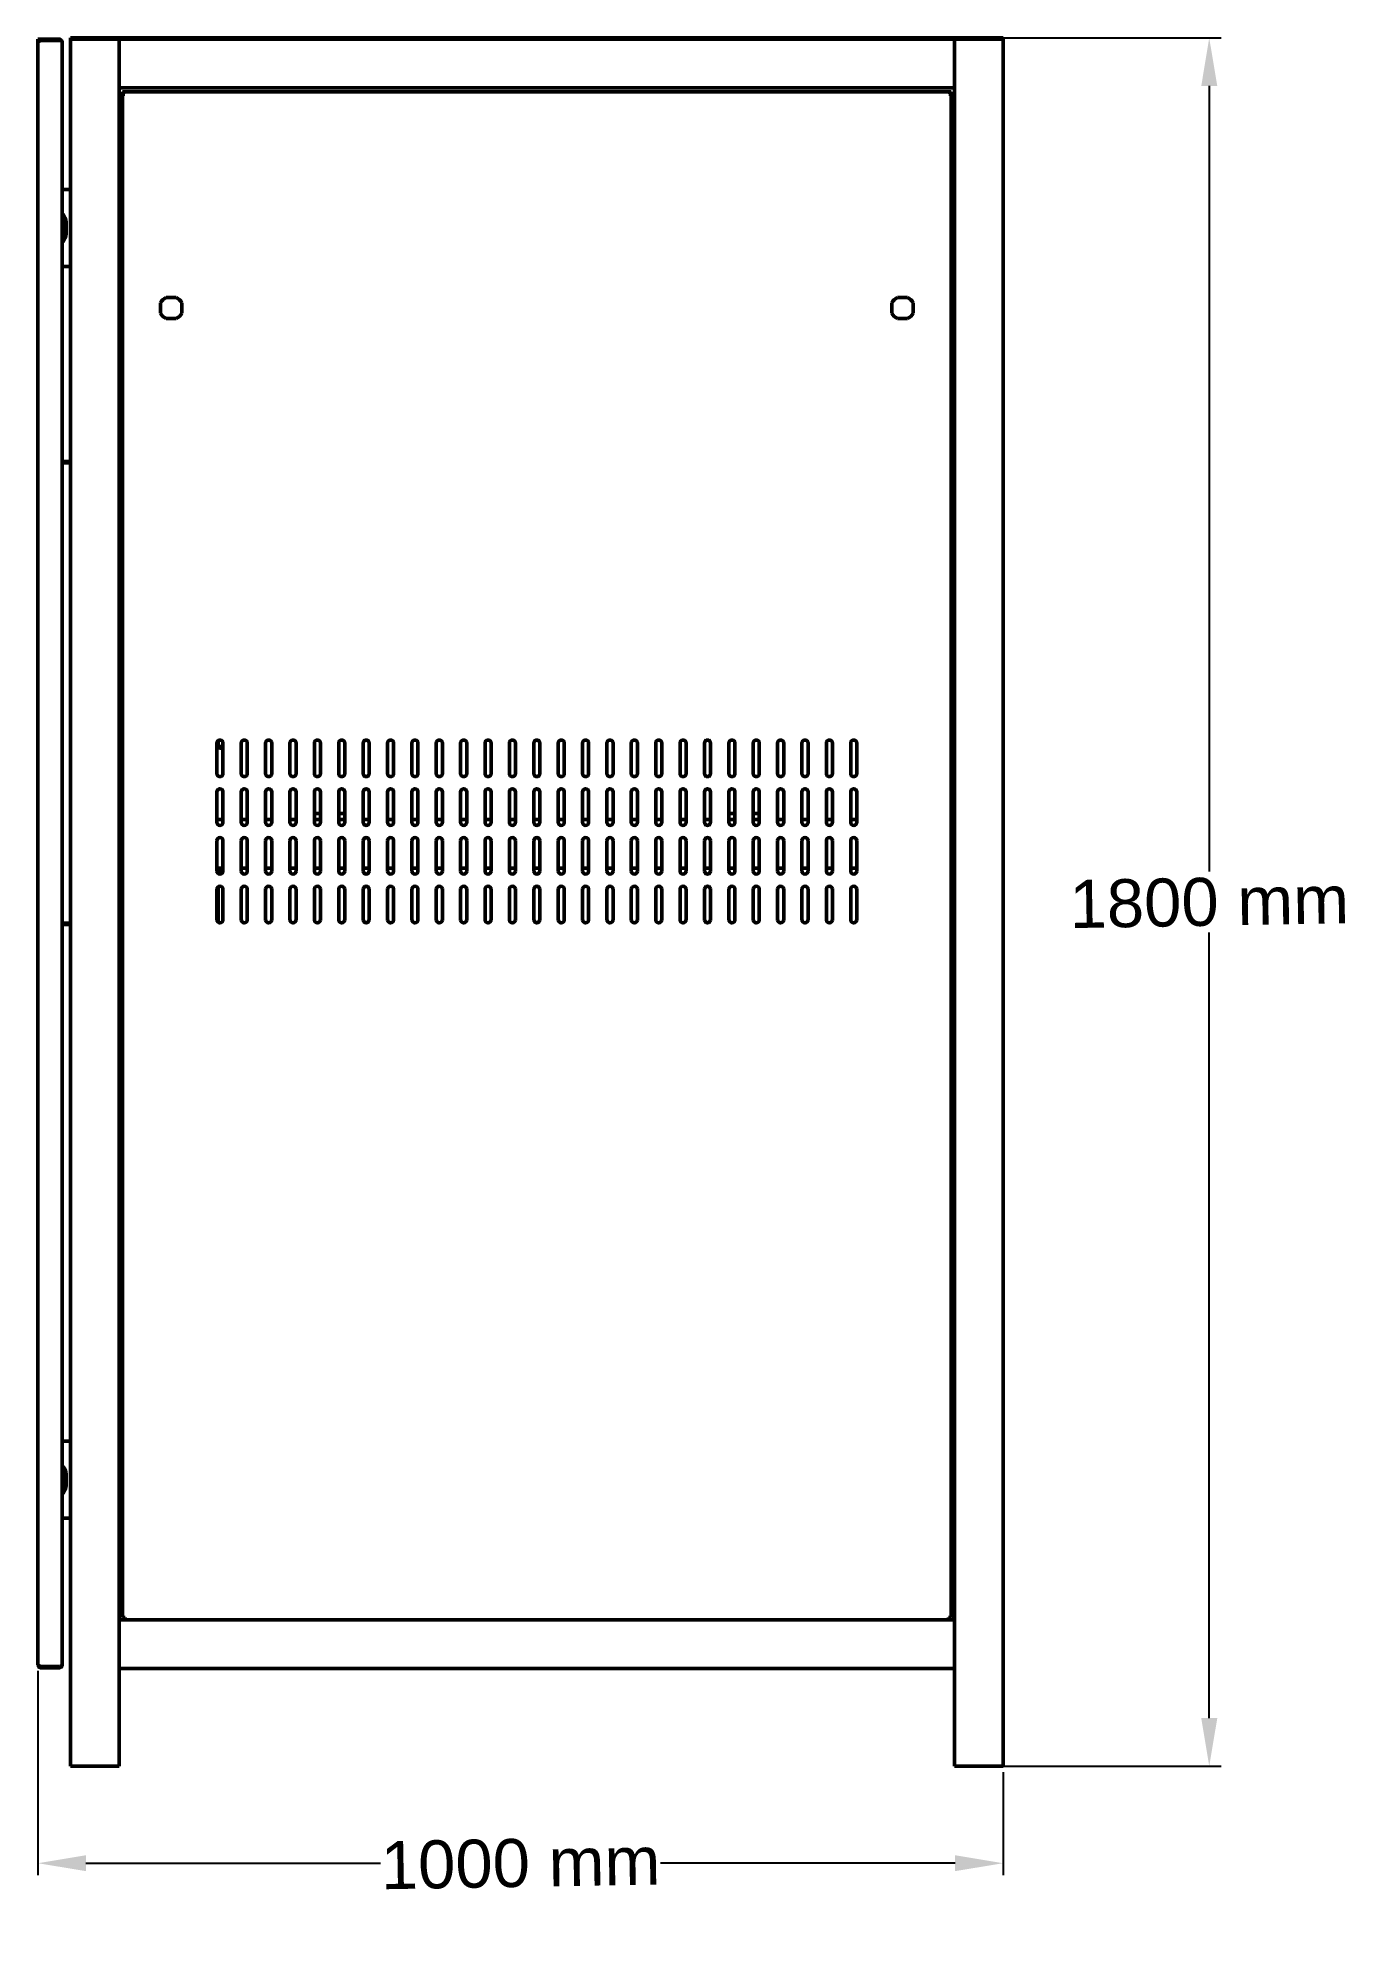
# Model space of a CAD drawing. Header units: millimetres. Extents: x 0 to 136, y -18 to 180.
import ezdxf

# ---------------------------------------------------------------- set-up
doc = ezdxf.new("R2010")
doc.units = ezdxf.units.MM
doc.layers.add('Visible (ANSI)', color=7, linetype='Continuous', lineweight=50)
doc.styles.get("Standard").update_dxf_attribs({"font": 'arial.ttf'})
doc.dimstyles.new('ISO-25', dxfattribs={"dimtxt": 2.5, "dimasz": 2.5, "dimexe": 1.25, "dimexo": 0.625, "dimtad": 1, "dimtxsty": 'Standard', "dimcen": 2.5, "dimadec": 0, "dimazin": 0, "dimtfac": 1, "dimtmove": 0, "dimatfit": 3, "dimfxl": 1, "dimarcsym": 0})

# ---------------------------------------------------------------- blocks, each defined once
blk = doc.blocks.new('*D63')
at = {"color": 0, "lineweight": -2}
for p, q in [((100.49, 180), (123.22, 180)), ((121.97, 175), (121.97, 93.18)), ((121.97, 5), (121.97, 86.82)), ((100.49, 0), (123.22, 0))]:
    blk.add_line(p, q, dxfattribs=at)
at = {"color": 0}
for points in [[(122.81, 175), (121.14, 175), (121.97, 180)], [(121.14, 5), (122.81, 5), (121.97, 0)]]:
    blk.add_solid(points, dxfattribs=at)
at = {"layer": 'Defpoints', "color": 0}
for p in [(99.87, 180), (99.87, 0), (121.97, 0)]:
    blk.add_point(p, dxfattribs=at)
at = {"color": 0, "insert": (121.97, 90), "char_height": 5, "attachment_point": 5, "rotation": 1}
blk.add_mtext('1800 mm', dxfattribs=at)
blk = doc.blocks.new('*D64')
at = {"color": 0, "lineweight": -2}
for p, q in [((0, 9.92), (0, -11.36)), ((100.5, -0.62), (100.5, -11.36)), ((5, -10.11), (35.68, -10.11)), ((95.5, -10.11), (64.82, -10.11))]:
    blk.add_line(p, q, dxfattribs=at)
at = {"color": 0}
for points in [[(5, -9.28), (5, -10.94), (0, -10.11)], [(95.5, -10.94), (95.5, -9.28), (100.5, -10.11)]]:
    blk.add_solid(points, dxfattribs=at)
at = {"layer": 'Defpoints', "color": 0}
for p in [(0, 10.54), (100.5, 0), (100.5, -10.11)]:
    blk.add_point(p, dxfattribs=at)
at = {"color": 0, "insert": (50.25, -10.11), "char_height": 5, "attachment_point": 5, "rotation": 1}
blk.add_mtext('1000 mm', dxfattribs=at)

msp = doc.modelspace()

# ---------------------------------------------------------------- linework, layer by layer
at = {"layer": 'Visible (ANSI)'}
for p, q in [((3.396, 180), (4.03, 180)), ((3.396, 180), (3.396, 179.878)), ((4.03, 180), (99.868, 180)), ((99.868, 180), (100.503, 180)), ((100.503, 179.878), (100.503, 180)), ((2.211, 179.879), (0, 179.879)), ((0, 10.545), (0, 179.879)), ((0.305, 179.727), (0.305, 179.879)), ((0.305, 179.727), (2.211, 179.727)), ((0.305, 179.724), (2.211, 179.724)), ((2.211, 179.727), (2.211, 179.879)), ((2.241, 179.724), (2.211, 179.724)), ((2.516, 179.573), (2.516, 179.574)), ((2.516, 179.574), (2.516, 179.574)), ((2.516, 179.573), (2.516, 10.547)), ((3.394, 0), (3.394, 179.878)), ((4.029, 179.878), (3.394, 179.878)), ((4.029, 179.878), (7.837, 179.878)), ((8.292, 179.878), (7.837, 179.878)), ((8.292, 179.878), (95.607, 179.878)), ((8.472, 179.243), (8.472, 179.878)), ((8.472, 179.243), (8.472, 175.435)), ((95.427, 179.243), (95.427, 179.878)), ((95.427, 179.243), (95.427, 175.435)), ((95.607, 179.878), (96.061, 179.878)), ((99.87, 179.878), (96.061, 179.878)), ((99.87, 179.878), (100.504, 179.878)), ((100.504, 179.878), (100.504, 0)), ((8.472, 174.8), (8.472, 175.435)), ((95.427, 174.8), (8.472, 174.8)), ((8.472, 15.233), (8.472, 174.8)), ((8.791, 174.399), (95.108, 174.399)), ((8.791, 174.277), (8.791, 174.399)), ((8.791, 15.477), (8.791, 174.275)), ((8.822, 174.275), (8.791, 174.275)), ((9.026, 174.162), (9.03, 174.158)), ((94.869, 174.158), (94.873, 174.162)), ((95.076, 174.275), (95.108, 174.275)), ((95.108, 174.277), (95.108, 174.399)), ((95.108, 174.275), (95.108, 15.477)), ((95.427, 174.8), (95.427, 175.435)), ((95.427, 174.8), (95.427, 15.233)), ((2.516, 164.201), (2.995, 164.201)), ((3.394, 164.201), (2.995, 164.201)), ((2.62, 158.822), (2.62, 161.583)), ((2.945, 159.643), (2.945, 160.762)), ((2.516, 156.204), (2.995, 156.204)), ((3.394, 156.204), (2.995, 156.204)), ((8.624, 157.75), (8.472, 157.75)), ((8.624, 157.75), (8.624, 157.115)), ((8.777, 157.75), (8.624, 157.75)), ((8.624, 157.115), (8.624, 155.283)), ((8.777, 158.054), (8.791, 158.054)), ((8.777, 158.054), (8.777, 157.902)), ((8.791, 157.902), (8.777, 157.902)), ((8.777, 157.902), (8.777, 157.75)), ((8.472, 154.648), (8.624, 154.648)), ((8.777, 154.49), (8.472, 154.49)), ((8.624, 155.283), (8.624, 154.648)), ((8.624, 154.648), (8.777, 154.648)), ((8.777, 154.648), (8.777, 154.49)), ((8.777, 154.49), (8.791, 154.49)), ((95.108, 154.49), (95.122, 154.49)), ((95.427, 154.49), (95.122, 154.49)), ((12.764, 151.339), (12.764, 152.396)), ((13.34, 152.972), (14.397, 152.972)), ((14.973, 152.396), (14.973, 151.339)), ((88.926, 151.339), (88.926, 152.396)), ((89.502, 152.972), (90.559, 152.972)), ((91.135, 152.396), (91.135, 151.339)), ((14.397, 150.763), (13.34, 150.763)), ((90.559, 150.763), (89.502, 150.763)), ((8.472, 149.412), (8.777, 149.412)), ((8.791, 149.412), (8.777, 149.412)), ((8.777, 149.412), (8.777, 146.715)), ((95.122, 149.412), (95.108, 149.412)), ((95.122, 149.412), (95.427, 149.412)), ((8.624, 146.715), (8.472, 146.715)), ((8.624, 146.715), (8.624, 146.08)), ((8.777, 146.715), (8.624, 146.715)), ((8.624, 146.08), (8.624, 139.335)), ((8.472, 138.701), (8.624, 138.701)), ((8.624, 139.335), (8.624, 138.701)), ((8.777, 138.701), (8.624, 138.701)), ((8.777, 138.548), (8.777, 138.701)), ((8.777, 138.548), (8.791, 138.548)), ((8.777, 138.548), (8.777, 138.396)), ((8.791, 138.396), (8.777, 138.396)), ((3.394, 135.887), (2.516, 135.887)), ((2.516, 135.765), (3.394, 135.765)), ((2.516, 135.747), (3.394, 135.747)), ((8.624, 125.397), (8.472, 125.397)), ((8.624, 125.397), (8.624, 124.763)), ((8.777, 125.397), (8.624, 125.397)), ((8.624, 124.763), (8.624, 122.931)), ((8.777, 125.702), (8.791, 125.702)), ((8.777, 125.702), (8.777, 125.55)), ((8.791, 125.55), (8.777, 125.55)), ((8.777, 125.55), (8.777, 125.397)), ((8.624, 122.931), (8.624, 122.296)), ((8.472, 122.296), (8.624, 122.296)), ((8.624, 122.296), (8.777, 122.296)), ((8.777, 122.296), (8.777, 114.362)), ((8.624, 114.362), (8.472, 114.362)), ((8.624, 114.362), (8.624, 113.728)), ((8.777, 114.362), (8.624, 114.362)), ((8.624, 113.728), (8.624, 106.983)), ((8.624, 106.983), (8.624, 106.349)), ((18.764, 106.819), (18.764, 106.349)), ((8.472, 106.349), (8.624, 106.349)), ((8.777, 106.349), (8.624, 106.349)), ((8.777, 106.196), (8.777, 106.349)), ((8.777, 106.196), (8.791, 106.196)), ((8.777, 106.196), (8.777, 106.044)), ((8.791, 106.044), (8.777, 106.044)), ((18.627, 103.385), (18.627, 106.558)), ((18.627, 106.349), (18.764, 106.349)), ((19.247, 106.196), (18.917, 106.196)), ((18.917, 106.044), (19.247, 106.044)), ((19.262, 106.196), (19.247, 106.196)), ((19.247, 106.044), (19.262, 106.044)), ((19.262, 106.558), (19.262, 103.385)), ((21.166, 103.385), (21.166, 106.558)), ((21.801, 106.558), (21.801, 103.385)), ((23.705, 103.385), (23.705, 106.558)), ((24.34, 106.558), (24.34, 103.385)), ((26.244, 103.385), (26.244, 106.558)), ((26.878, 106.558), (26.878, 103.385)), ((28.783, 103.385), (28.783, 106.558)), ((29.417, 106.558), (29.417, 103.385)), ((31.321, 103.385), (31.321, 106.558)), ((31.956, 106.558), (31.956, 103.385)), ((33.86, 103.385), (33.86, 106.558)), ((34.495, 106.558), (34.495, 103.385)), ((36.399, 103.385), (36.399, 106.558)), ((37.034, 106.558), (37.034, 103.385)), ((38.938, 103.385), (38.938, 106.558)), ((39.573, 106.558), (39.573, 103.385)), ((41.477, 103.385), (41.477, 106.558)), ((42.111, 106.558), (42.111, 103.385)), ((44.016, 103.385), (44.016, 106.558)), ((44.65, 106.558), (44.65, 103.385)), ((46.554, 103.385), (46.554, 106.558)), ((47.189, 106.558), (47.189, 103.385)), ((49.093, 103.385), (49.093, 106.558)), ((49.728, 106.558), (49.728, 103.385)), ((51.632, 103.385), (51.632, 106.558)), ((52.267, 106.558), (52.267, 103.385)), ((54.171, 103.385), (54.171, 106.558)), ((54.805, 106.558), (54.805, 103.385)), ((56.71, 103.385), (56.71, 106.558)), ((57.344, 106.558), (57.344, 103.385)), ((59.248, 103.385), (59.248, 106.558)), ((59.883, 106.558), (59.883, 103.385)), ((61.787, 103.385), (61.787, 106.558)), ((62.422, 106.558), (62.422, 103.385)), ((64.326, 103.385), (64.326, 106.558)), ((64.961, 106.558), (64.961, 103.385)), ((66.865, 103.385), (66.865, 106.558)), ((67.5, 106.558), (67.5, 103.385)), ((69.404, 103.385), (69.404, 106.558)), ((70.038, 106.558), (70.038, 103.385)), ((71.943, 103.385), (71.943, 106.558)), ((72.577, 106.558), (72.577, 103.385)), ((74.481, 103.385), (74.481, 106.558)), ((75.116, 106.558), (75.116, 103.385)), ((77.02, 103.385), (77.02, 106.558)), ((77.655, 106.558), (77.655, 103.385)), ((79.559, 103.385), (79.559, 106.558)), ((80.194, 106.558), (80.194, 103.385)), ((82.098, 103.385), (82.098, 106.558)), ((82.733, 106.558), (82.733, 103.385)), ((84.637, 103.385), (84.637, 106.558)), ((85.271, 106.558), (85.271, 103.385)), ((18.627, 98.307), (18.627, 101.48)), ((19.262, 101.48), (19.262, 98.307)), ((21.166, 98.307), (21.166, 101.48)), ((21.801, 101.48), (21.801, 98.307)), ((23.705, 98.307), (23.705, 101.48)), ((24.34, 101.48), (24.34, 98.307)), ((26.244, 98.307), (26.244, 101.48)), ((26.878, 101.48), (26.878, 98.307)), ((28.783, 98.307), (28.783, 101.48)), ((29.417, 101.48), (29.417, 98.307)), ((31.321, 98.307), (31.321, 101.48)), ((31.956, 101.48), (31.956, 98.307)), ((33.86, 98.307), (33.86, 101.48)), ((34.495, 101.48), (34.495, 98.307)), ((36.399, 98.307), (36.399, 101.48)), ((37.034, 101.48), (37.034, 98.307)), ((38.938, 98.307), (38.938, 101.48)), ((39.573, 101.48), (39.573, 98.307)), ((41.477, 98.307), (41.477, 101.48)), ((42.111, 101.48), (42.111, 98.307)), ((44.016, 98.307), (44.016, 101.48)), ((44.65, 101.48), (44.65, 98.307)), ((46.554, 98.307), (46.554, 101.48)), ((47.189, 101.48), (47.189, 98.307)), ((49.093, 98.307), (49.093, 101.48)), ((49.728, 101.48), (49.728, 98.307)), ((51.632, 98.307), (51.632, 101.48)), ((52.267, 101.48), (52.267, 98.307)), ((54.171, 98.307), (54.171, 101.48)), ((54.805, 101.48), (54.805, 98.307)), ((56.71, 98.307), (56.71, 101.48)), ((57.344, 101.48), (57.344, 98.307)), ((59.248, 98.307), (59.248, 101.48)), ((59.883, 101.48), (59.883, 98.307)), ((61.787, 98.307), (61.787, 101.48)), ((62.422, 101.48), (62.422, 98.307)), ((64.326, 98.307), (64.326, 101.48)), ((64.961, 101.48), (64.961, 98.307)), ((66.865, 98.307), (66.865, 101.48)), ((67.5, 101.48), (67.5, 98.307)), ((69.404, 98.307), (69.404, 101.48)), ((70.038, 101.48), (70.038, 98.307)), ((71.943, 98.307), (71.943, 101.48)), ((72.577, 101.48), (72.577, 98.307)), ((74.481, 98.307), (74.481, 101.48)), ((75.116, 101.48), (75.116, 98.307)), ((77.02, 98.307), (77.02, 101.48)), ((77.655, 101.48), (77.655, 98.307)), ((79.559, 98.307), (79.559, 101.48)), ((80.194, 101.48), (80.194, 98.307)), ((82.098, 98.307), (82.098, 101.48)), ((82.733, 101.48), (82.733, 98.307)), ((84.637, 98.307), (84.637, 101.48)), ((85.271, 101.48), (85.271, 98.307)), ((28.783, 99.234), (29.417, 99.234)), ((31.321, 99.234), (31.956, 99.234)), ((72.577, 99.234), (71.943, 99.234)), ((75.116, 99.234), (74.481, 99.234)), ((8.472, 98.599), (8.791, 98.599)), ((18.627, 98.599), (19.262, 98.599)), ((21.166, 98.599), (21.801, 98.599)), ((23.705, 98.599), (24.34, 98.599)), ((26.244, 98.599), (26.878, 98.599)), ((29.417, 98.599), (28.783, 98.599)), ((31.956, 98.599), (31.321, 98.599)), ((33.86, 98.599), (34.495, 98.599)), ((36.399, 98.599), (37.034, 98.599)), ((38.938, 98.599), (39.573, 98.599)), ((41.477, 98.599), (42.111, 98.599)), ((44.016, 98.599), (44.65, 98.599)), ((46.554, 98.599), (47.189, 98.599)), ((49.093, 98.599), (49.728, 98.599)), ((51.632, 98.599), (52.267, 98.599)), ((54.171, 98.599), (54.805, 98.599)), ((56.71, 98.599), (57.344, 98.599)), ((59.248, 98.599), (59.883, 98.599)), ((61.787, 98.599), (62.422, 98.599)), ((64.326, 98.599), (64.961, 98.599)), ((66.865, 98.599), (67.5, 98.599)), ((69.404, 98.599), (70.038, 98.599)), ((71.943, 98.599), (72.577, 98.599)), ((74.481, 98.599), (75.116, 98.599)), ((77.02, 98.599), (77.655, 98.599)), ((79.559, 98.599), (80.194, 98.599)), ((82.098, 98.599), (82.733, 98.599)), ((84.637, 98.599), (85.271, 98.599)), ((95.108, 98.599), (95.425, 98.599)), ((95.427, 98.599), (95.425, 98.599)), ((95.425, 98.599), (95.425, 97.965)), ((95.425, 94.156), (95.425, 97.965)), ((18.627, 93.229), (18.627, 96.403)), ((19.262, 96.403), (19.262, 93.229)), ((21.166, 93.229), (21.166, 96.403)), ((21.801, 96.403), (21.801, 93.229)), ((23.705, 93.229), (23.705, 96.403)), ((24.34, 96.403), (24.34, 93.229)), ((26.244, 93.229), (26.244, 96.403)), ((26.878, 96.403), (26.878, 93.229)), ((28.783, 93.229), (28.783, 96.403)), ((29.417, 96.403), (29.417, 93.229)), ((31.321, 93.229), (31.321, 96.403)), ((31.956, 96.403), (31.956, 93.229)), ((33.86, 93.229), (33.86, 96.403)), ((34.495, 96.403), (34.495, 93.229)), ((36.399, 93.229), (36.399, 96.403)), ((37.034, 96.403), (37.034, 93.229)), ((38.938, 93.229), (38.938, 96.403)), ((39.573, 96.403), (39.573, 93.229)), ((41.477, 93.229), (41.477, 96.403)), ((42.111, 96.403), (42.111, 93.229)), ((44.016, 93.229), (44.016, 96.403)), ((44.65, 96.403), (44.65, 93.229)), ((46.554, 93.229), (46.554, 96.403)), ((47.189, 96.403), (47.189, 93.229)), ((49.093, 93.229), (49.093, 96.403)), ((49.728, 96.403), (49.728, 93.229)), ((51.632, 93.229), (51.632, 96.403)), ((52.267, 96.403), (52.267, 93.229)), ((54.171, 93.229), (54.171, 96.403)), ((54.805, 96.403), (54.805, 93.229)), ((56.71, 93.229), (56.71, 96.403)), ((57.344, 96.403), (57.344, 93.229)), ((59.248, 93.229), (59.248, 96.403)), ((59.883, 96.403), (59.883, 93.229)), ((61.787, 93.229), (61.787, 96.403)), ((62.422, 96.403), (62.422, 93.229)), ((64.326, 93.229), (64.326, 96.403)), ((64.961, 96.403), (64.961, 93.229)), ((66.865, 93.229), (66.865, 96.403)), ((67.5, 96.403), (67.5, 93.229)), ((69.404, 93.229), (69.404, 96.403)), ((70.038, 96.403), (70.038, 93.229)), ((71.943, 93.229), (71.943, 96.403)), ((72.577, 96.403), (72.577, 93.229)), ((74.481, 93.229), (74.481, 96.403)), ((75.116, 96.403), (75.116, 93.229)), ((77.02, 93.229), (77.02, 96.403)), ((77.655, 96.403), (77.655, 93.229)), ((79.559, 93.229), (79.559, 96.403)), ((80.194, 96.403), (80.194, 93.229)), ((82.098, 93.229), (82.098, 96.403)), ((82.733, 96.403), (82.733, 93.229)), ((84.637, 93.229), (84.637, 96.403)), ((85.271, 96.403), (85.271, 93.229)), ((8.472, 93.522), (8.791, 93.522)), ((8.624, 93.045), (8.472, 93.045)), ((8.624, 93.045), (8.624, 92.41)), ((8.777, 93.045), (8.624, 93.045)), ((8.777, 93.35), (8.791, 93.35)), ((8.777, 93.35), (8.777, 93.198)), ((8.791, 93.198), (8.777, 93.198)), ((8.777, 93.198), (8.777, 93.045)), ((18.627, 93.522), (19.262, 93.522)), ((18.764, 93.045), (18.686, 93.045)), ((18.764, 93.045), (18.764, 92.968)), ((19.247, 93.35), (18.917, 93.35)), ((19.247, 93.198), (18.917, 93.198)), ((19.262, 93.35), (19.247, 93.35)), ((19.247, 93.198), (19.26, 93.198)), ((21.166, 93.522), (21.801, 93.522)), ((23.705, 93.522), (24.34, 93.522)), ((26.244, 93.522), (26.878, 93.522)), ((28.783, 93.522), (29.417, 93.522)), ((31.321, 93.522), (31.956, 93.522)), ((33.86, 93.522), (34.495, 93.522)), ((36.399, 93.522), (37.034, 93.522)), ((38.938, 93.522), (39.573, 93.522)), ((41.477, 93.522), (42.111, 93.522)), ((44.016, 93.522), (44.65, 93.522)), ((46.554, 93.522), (47.189, 93.522)), ((49.093, 93.522), (49.728, 93.522)), ((51.632, 93.522), (52.267, 93.522)), ((54.171, 93.522), (54.805, 93.522)), ((56.71, 93.522), (57.344, 93.522)), ((59.248, 93.522), (59.883, 93.522)), ((61.787, 93.522), (62.422, 93.522)), ((64.326, 93.522), (64.961, 93.522)), ((66.865, 93.522), (67.5, 93.522)), ((69.404, 93.522), (70.038, 93.522)), ((71.943, 93.522), (72.577, 93.522)), ((74.481, 93.522), (75.116, 93.522)), ((77.02, 93.522), (77.655, 93.522)), ((79.559, 93.522), (80.194, 93.522)), ((82.098, 93.522), (82.733, 93.522)), ((84.637, 93.522), (85.271, 93.522)), ((95.108, 93.522), (95.425, 93.522)), ((95.425, 94.156), (95.425, 93.522)), ((95.427, 93.522), (95.425, 93.522)), ((8.624, 92.41), (8.624, 90.579)), ((18.627, 88.152), (18.627, 91.325)), ((18.764, 91.586), (18.764, 87.89)), ((19.262, 91.325), (19.262, 88.152)), ((21.166, 88.152), (21.166, 91.325)), ((21.801, 91.325), (21.801, 88.152)), ((23.705, 88.152), (23.705, 91.325)), ((24.34, 91.325), (24.34, 88.152)), ((26.244, 88.152), (26.244, 91.325)), ((26.878, 91.325), (26.878, 88.152)), ((28.783, 88.152), (28.783, 91.325)), ((29.417, 91.325), (29.417, 88.152)), ((31.321, 88.152), (31.321, 91.325)), ((31.956, 91.325), (31.956, 88.152)), ((33.86, 88.152), (33.86, 91.325)), ((34.495, 91.325), (34.495, 88.152)), ((36.399, 88.152), (36.399, 91.325)), ((37.034, 91.325), (37.034, 88.152)), ((38.938, 88.152), (38.938, 91.325)), ((39.573, 91.325), (39.573, 88.152)), ((41.477, 88.152), (41.477, 91.325)), ((42.111, 91.325), (42.111, 88.152)), ((44.016, 88.152), (44.016, 91.325)), ((44.65, 91.325), (44.65, 88.152)), ((46.554, 88.152), (46.554, 91.325)), ((47.189, 91.325), (47.189, 88.152)), ((49.093, 88.152), (49.093, 91.325)), ((49.728, 91.325), (49.728, 88.152)), ((51.632, 88.152), (51.632, 91.325)), ((52.267, 91.325), (52.267, 88.152)), ((54.171, 88.152), (54.171, 91.325)), ((54.805, 91.325), (54.805, 88.152)), ((56.71, 88.152), (56.71, 91.325)), ((57.344, 91.325), (57.344, 88.152)), ((59.248, 88.152), (59.248, 91.325)), ((59.883, 91.325), (59.883, 88.152)), ((61.787, 88.152), (61.787, 91.325)), ((62.422, 91.325), (62.422, 88.152)), ((64.326, 88.152), (64.326, 91.325)), ((64.961, 91.325), (64.961, 88.152)), ((66.865, 88.152), (66.865, 91.325)), ((67.5, 91.325), (67.5, 88.152)), ((69.404, 88.152), (69.404, 91.325)), ((70.038, 91.325), (70.038, 88.152)), ((71.943, 88.152), (71.943, 91.325)), ((72.577, 91.325), (72.577, 88.152)), ((74.481, 88.152), (74.481, 91.325)), ((75.116, 91.325), (75.116, 88.152)), ((77.02, 88.152), (77.02, 91.325)), ((77.655, 91.325), (77.655, 88.152)), ((79.559, 88.152), (79.559, 91.325)), ((80.194, 91.325), (80.194, 88.152)), ((82.098, 88.152), (82.098, 91.325)), ((82.733, 91.325), (82.733, 88.152)), ((84.637, 88.152), (84.637, 91.325)), ((85.271, 91.325), (85.271, 88.152)), ((8.472, 89.944), (8.624, 89.944)), ((8.624, 90.579), (8.624, 89.944)), ((8.624, 89.944), (8.777, 89.944)), ((8.777, 89.944), (8.777, 82.01)), ((3.394, 87.789), (2.516, 87.789)), ((2.516, 87.771), (3.394, 87.771)), ((2.516, 87.649), (3.394, 87.649)), ((8.624, 82.01), (8.472, 82.01)), ((8.624, 82.01), (8.624, 81.376)), ((8.777, 82.01), (8.624, 82.01)), ((8.624, 81.376), (8.624, 74.631)), ((8.472, 73.996), (8.624, 73.996)), ((8.624, 74.631), (8.624, 73.996)), ((8.777, 73.996), (8.624, 73.996)), ((8.777, 73.844), (8.777, 73.996)), ((8.777, 73.844), (8.791, 73.844)), ((8.777, 73.844), (8.777, 73.692)), ((8.791, 73.692), (8.777, 73.692)), ((8.777, 40.621), (8.472, 40.621)), ((8.777, 40.621), (8.791, 40.621)), ((95.108, 40.621), (95.122, 40.621)), ((95.427, 40.621), (95.122, 40.621)), ((2.516, 33.831), (2.995, 33.831)), ((3.394, 33.831), (2.995, 33.831)), ((8.472, 35.543), (8.777, 35.543)), ((8.791, 35.543), (8.777, 35.543)), ((95.122, 35.543), (95.108, 35.543)), ((95.122, 35.543), (95.427, 35.543)), ((2.62, 28.453), (2.62, 31.214)), ((2.945, 29.273), (2.945, 30.393)), ((2.516, 25.835), (2.995, 25.835)), ((3.394, 25.835), (2.995, 25.835)), ((8.472, 15.233), (9.095, 15.233)), ((8.472, 15.233), (8.472, 14.598)), ((8.472, 10.79), (8.472, 14.598)), ((8.791, 15.477), (9.034, 15.477)), ((9.034, 15.477), (9.095, 15.477)), ((9.095, 15.477), (9.095, 15.233)), ((94.803, 15.233), (9.095, 15.233)), ((94.803, 15.477), (94.864, 15.477)), ((94.803, 15.233), (94.803, 15.477)), ((94.803, 15.233), (95.427, 15.233)), ((94.864, 15.477), (95.108, 15.477)), ((95.427, 15.233), (95.427, 14.598)), ((95.427, 10.79), (95.427, 14.598)), ((2.211, 10.395), (0.305, 10.395)), ((0.305, 10.392), (2.211, 10.392)), ((0.305, 10.392), (0.305, 10.24)), ((0.305, 10.24), (2.211, 10.24)), ((2.211, 10.395), (2.241, 10.395)), ((2.211, 10.24), (2.211, 10.392)), ((2.516, 10.545), (2.516, 10.547)), ((2.516, 10.545), (2.516, 10.545)), ((8.472, 10.79), (8.472, 10.155)), ((8.472, 10.155), (95.427, 10.155)), ((8.472, 0), (8.472, 10.155)), ((95.427, 10.79), (95.427, 10.155)), ((95.427, 10.155), (95.427, 0)), ((8.472, 0), (3.394, 0)), ((8.472, 0), (7.837, 0)), ((95.427, 0), (96.061, 0)), ((99.87, 0), (96.061, 0)), ((99.87, 0), (100.504, 0))]:
    msp.add_line(p, q, dxfattribs=at)
for centre, radius, start, end in [((2.211, 179.574), 0.152, 79.52469, 90), ((1.745, 160.762), 1.199, 0, 50.01154), ((1.745, 159.643), 1.199, 309.98846, 0), ((13.868, 151.867), 1.224, 115.57351, 154.42876), ((13.868, 151.867), 1.224, 25.57124, 64.42649), ((90.03, 151.867), 1.224, 115.57351, 154.42876), ((90.03, 151.867), 1.224, 25.57124, 64.42649), ((13.868, 151.867), 1.224, 205.57121, 244.42877), ((13.868, 151.867), 1.224, 295.57123, 334.42879), ((90.03, 151.867), 1.224, 205.57121, 244.42877), ((90.03, 151.867), 1.224, 295.57123, 334.42879), ((18.945, 106.558), 0.317, 0, 180), ((21.483, 106.558), 0.317, 0, 180), ((24.022, 106.558), 0.317, 0, 180), ((26.561, 106.558), 0.317, 0, 180), ((29.1, 106.558), 0.317, 0, 180), ((31.639, 106.558), 0.317, 0, 180), ((34.178, 106.558), 0.317, 0, 180), ((36.716, 106.558), 0.317, 0, 180), ((39.255, 106.558), 0.317, 0, 180), ((41.794, 106.558), 0.317, 0, 180), ((44.333, 106.558), 0.317, 0, 180), ((46.872, 106.558), 0.317, 0, 180), ((49.411, 106.558), 0.317, 0, 180), ((51.949, 106.558), 0.317, 0, 180), ((54.488, 106.558), 0.317, 0, 180), ((57.027, 106.558), 0.317, 0, 180), ((59.566, 106.558), 0.317, 0, 180), ((62.105, 106.558), 0.317, 0, 180), ((64.643, 106.558), 0.317, 0, 180), ((67.182, 106.558), 0.317, 0, 180), ((69.721, 106.558), 0.317, 0, 180), ((72.26, 106.558), 0.317, 0, 180), ((74.799, 106.558), 0.317, 0, 180), ((77.338, 106.558), 0.317, 0, 180), ((79.876, 106.558), 0.317, 0, 180), ((82.415, 106.558), 0.317, 0, 180), ((84.954, 106.558), 0.317, 0, 180), ((18.917, 106.349), 0.305, 198.19487, 270), ((18.917, 106.349), 0.152, 180, 270), ((18.945, 103.385), 0.317, 180, 0), ((21.483, 103.385), 0.317, 180, 0), ((24.022, 103.385), 0.317, 180, 0), ((26.561, 103.385), 0.317, 180, 0), ((29.1, 103.385), 0.317, 180, 0), ((31.639, 103.385), 0.317, 180, 0), ((34.178, 103.385), 0.317, 180, 0), ((36.716, 103.385), 0.317, 180, 0), ((39.255, 103.385), 0.317, 180, 0), ((41.794, 103.385), 0.317, 180, 0), ((44.333, 103.385), 0.317, 180, 0), ((46.872, 103.385), 0.317, 180, 0), ((49.411, 103.385), 0.317, 180, 0), ((51.949, 103.385), 0.317, 180, 0), ((54.488, 103.385), 0.317, 180, 0), ((57.027, 103.385), 0.317, 180, 0), ((59.566, 103.385), 0.317, 180, 0), ((62.105, 103.385), 0.317, 180, 0), ((64.643, 103.385), 0.317, 180, 0), ((67.182, 103.385), 0.317, 180, 0), ((69.721, 103.385), 0.317, 180, 0), ((72.26, 103.385), 0.317, 180, 0), ((74.799, 103.385), 0.317, 180, 0), ((77.338, 103.385), 0.317, 180, 0), ((79.876, 103.385), 0.317, 180, 0), ((82.415, 103.385), 0.317, 180, 0), ((84.954, 103.385), 0.317, 180, 0), ((18.945, 101.48), 0.317, 0, 180), ((21.483, 101.48), 0.317, 0, 180), ((24.022, 101.48), 0.317, 0, 180), ((26.561, 101.48), 0.317, 0, 180), ((29.1, 101.48), 0.317, 0, 180), ((31.639, 101.48), 0.317, 0, 180), ((34.178, 101.48), 0.317, 0, 180), ((36.716, 101.48), 0.317, 0, 180), ((39.255, 101.48), 0.317, 0, 180), ((41.794, 101.48), 0.317, 0, 180), ((44.333, 101.48), 0.317, 0, 180), ((46.872, 101.48), 0.317, 0, 180), ((49.411, 101.48), 0.317, 0, 180), ((51.949, 101.48), 0.317, 0, 180), ((54.488, 101.48), 0.317, 0, 180), ((57.027, 101.48), 0.317, 0, 180), ((59.566, 101.48), 0.317, 0, 180), ((62.105, 101.48), 0.317, 0, 180), ((64.643, 101.48), 0.317, 0, 180), ((67.182, 101.48), 0.317, 0, 180), ((69.721, 101.48), 0.317, 0, 180), ((72.26, 101.48), 0.317, 0, 180), ((74.799, 101.48), 0.317, 0, 180), ((77.338, 101.48), 0.317, 0, 180), ((79.876, 101.48), 0.317, 0, 180), ((82.415, 101.48), 0.317, 0, 180), ((84.954, 101.48), 0.317, 0, 180), ((18.945, 98.307), 0.317, 180, 0), ((21.483, 98.307), 0.317, 180, 0), ((24.022, 98.307), 0.317, 180, 0), ((26.561, 98.307), 0.317, 180, 0), ((29.1, 98.307), 0.317, 180, 0), ((31.639, 98.307), 0.317, 180, 0), ((34.178, 98.307), 0.317, 180, 0), ((36.716, 98.307), 0.317, 180, 0), ((39.255, 98.307), 0.317, 180, 0), ((41.794, 98.307), 0.317, 180, 0), ((44.333, 98.307), 0.317, 180, 0), ((46.872, 98.307), 0.317, 180, 0), ((49.411, 98.307), 0.317, 180, 0), ((51.949, 98.307), 0.317, 180, 0), ((54.488, 98.307), 0.317, 180, 0), ((57.027, 98.307), 0.317, 180, 0), ((59.566, 98.307), 0.317, 180, 0), ((62.105, 98.307), 0.317, 180, 0), ((64.643, 98.307), 0.317, 180, 0), ((67.182, 98.307), 0.317, 180, 0), ((69.721, 98.307), 0.317, 180, 0), ((72.26, 98.307), 0.317, 180, 0), ((74.799, 98.307), 0.317, 180, 0), ((77.338, 98.307), 0.317, 180, 0), ((79.876, 98.307), 0.317, 180, 0), ((82.415, 98.307), 0.317, 180, 0), ((84.954, 98.307), 0.317, 180, 0), ((18.945, 96.403), 0.317, 0, 180), ((21.483, 96.403), 0.317, 0, 180), ((24.022, 96.403), 0.317, 0, 180), ((26.561, 96.403), 0.317, 0, 180), ((29.1, 96.403), 0.317, 0, 180), ((31.639, 96.403), 0.317, 0, 180), ((34.178, 96.403), 0.317, 0, 180), ((36.716, 96.403), 0.317, 0, 180), ((39.255, 96.403), 0.317, 0, 180), ((41.794, 96.403), 0.317, 0, 180), ((44.333, 96.403), 0.317, 0, 180), ((46.872, 96.403), 0.317, 0, 180), ((49.411, 96.403), 0.317, 0, 180), ((51.949, 96.403), 0.317, 0, 180), ((54.488, 96.403), 0.317, 0, 180), ((57.027, 96.403), 0.317, 0, 180), ((59.566, 96.403), 0.317, 0, 180), ((62.105, 96.403), 0.317, 0, 180), ((64.643, 96.403), 0.317, 0, 180), ((67.182, 96.403), 0.317, 0, 180), ((69.721, 96.403), 0.317, 0, 180), ((72.26, 96.403), 0.317, 0, 180), ((74.799, 96.403), 0.317, 0, 180), ((77.338, 96.403), 0.317, 0, 180), ((79.876, 96.403), 0.317, 0, 180), ((82.415, 96.403), 0.317, 0, 180), ((84.954, 96.403), 0.317, 0, 180), ((18.945, 93.229), 0.317, 180, 0), ((18.917, 93.045), 0.305, 90, 157.72591), ((18.917, 93.045), 0.152, 90, 180), ((21.483, 93.229), 0.317, 180, 0), ((24.022, 93.229), 0.317, 180, 0), ((26.561, 93.229), 0.317, 180, 0), ((29.1, 93.229), 0.317, 180, 0), ((31.639, 93.229), 0.317, 180, 0), ((34.178, 93.229), 0.317, 180, 0), ((36.716, 93.229), 0.317, 180, 0), ((39.255, 93.229), 0.317, 180, 0), ((41.794, 93.229), 0.317, 180, 0), ((44.333, 93.229), 0.317, 180, 0), ((46.872, 93.229), 0.317, 180, 0), ((49.411, 93.229), 0.317, 180, 0), ((51.949, 93.229), 0.317, 180, 0), ((54.488, 93.229), 0.317, 180, 0), ((57.027, 93.229), 0.317, 180, 0), ((59.566, 93.229), 0.317, 180, 0), ((62.105, 93.229), 0.317, 180, 0), ((64.643, 93.229), 0.317, 180, 0), ((67.182, 93.229), 0.317, 180, 0), ((69.721, 93.229), 0.317, 180, 0), ((72.26, 93.229), 0.317, 180, 0), ((74.799, 93.229), 0.317, 180, 0), ((77.338, 93.229), 0.317, 180, 0), ((79.876, 93.229), 0.317, 180, 0), ((82.415, 93.229), 0.317, 180, 0), ((84.954, 93.229), 0.317, 180, 0), ((18.945, 91.325), 0.317, 0, 180), ((21.483, 91.325), 0.317, 0, 180), ((24.022, 91.325), 0.317, 0, 180), ((26.561, 91.325), 0.317, 0, 180), ((29.1, 91.325), 0.317, 0, 180), ((31.639, 91.325), 0.317, 0, 180), ((34.178, 91.325), 0.317, 0, 180), ((36.716, 91.325), 0.317, 0, 180), ((39.255, 91.325), 0.317, 0, 180), ((41.794, 91.325), 0.317, 0, 180), ((44.333, 91.325), 0.317, 0, 180), ((46.872, 91.325), 0.317, 0, 180), ((49.411, 91.325), 0.317, 0, 180), ((51.949, 91.325), 0.317, 0, 180), ((54.488, 91.325), 0.317, 0, 180), ((57.027, 91.325), 0.317, 0, 180), ((59.566, 91.325), 0.317, 0, 180), ((62.105, 91.325), 0.317, 0, 180), ((64.643, 91.325), 0.317, 0, 180), ((67.182, 91.325), 0.317, 0, 180), ((69.721, 91.325), 0.317, 0, 180), ((72.26, 91.325), 0.317, 0, 180), ((74.799, 91.325), 0.317, 0, 180), ((77.338, 91.325), 0.317, 0, 180), ((79.876, 91.325), 0.317, 0, 180), ((82.415, 91.325), 0.317, 0, 180), ((84.954, 91.325), 0.317, 0, 180), ((18.945, 88.152), 0.317, 180, 0), ((21.483, 88.152), 0.317, 180, 0), ((24.022, 88.152), 0.317, 180, 0), ((26.561, 88.152), 0.317, 180, 0), ((29.1, 88.152), 0.317, 180, 0), ((31.639, 88.152), 0.317, 180, 0), ((34.178, 88.152), 0.317, 180, 0), ((36.716, 88.152), 0.317, 180, 0), ((39.255, 88.152), 0.317, 180, 0), ((41.794, 88.152), 0.317, 180, 0), ((44.333, 88.152), 0.317, 180, 0), ((46.872, 88.152), 0.317, 180, 0), ((49.411, 88.152), 0.317, 180, 0), ((51.949, 88.152), 0.317, 180, 0), ((54.488, 88.152), 0.317, 180, 0), ((57.027, 88.152), 0.317, 180, 0), ((59.566, 88.152), 0.317, 180, 0), ((62.105, 88.152), 0.317, 180, 0), ((64.643, 88.152), 0.317, 180, 0), ((67.182, 88.152), 0.317, 180, 0), ((69.721, 88.152), 0.317, 180, 0), ((72.26, 88.152), 0.317, 180, 0), ((74.799, 88.152), 0.317, 180, 0), ((77.338, 88.152), 0.317, 180, 0), ((79.876, 88.152), 0.317, 180, 0), ((82.415, 88.152), 0.317, 180, 0), ((84.954, 88.152), 0.317, 180, 0), ((1.745, 30.393), 1.199, 0, 50.01154), ((1.745, 29.273), 1.199, 309.98846, 0), ((95.47, 15.111), 0.244, 100.19992, 150), ((2.211, 10.545), 0.152, 270, 280.47531)]:
    msp.add_arc(centre, radius, start, end, dxfattribs=at)
for points, knots in [([(0.305, 179.879), (0.201, 179.879), (0.099, 179.822), (0.045, 179.733), (0.016, 179.686), (0, 179.63), (0, 179.574)], [0, 0, 0, 0, 1.0222572, 1.0222572, 1.0222572, 1.5707963, 1.5707963, 1.5707963, 1.5707963]), ([(0, 179.574), (0, 179.607), (0.057, 179.639), (0.146, 179.672), (0.193, 179.689), (0.249, 179.707), (0.305, 179.724)], [0, 0, 0, 0, 1.0222572, 1.0222572, 1.0222572, 1.5707963, 1.5707963, 1.5707963, 1.5707963]), ([(0.211, 179.694), (0.223, 179.704), (0.237, 179.712), (0.252, 179.717), (0.269, 179.723), (0.287, 179.727), (0.305, 179.727)], [0.90599378, 0.90599378, 0.90599378, 0.90599378, 1.21567548, 1.21567548, 1.21567548, 1.57079633, 1.57079633, 1.57079633, 1.57079633]), ([(2.516, 179.574), (2.516, 179.677), (2.461, 179.777), (2.374, 179.832), (2.326, 179.862), (2.269, 179.879), (2.211, 179.879)], [1.5707963, 1.5707963, 1.5707963, 1.5707963, 2.5781132, 2.5781132, 2.5781132, 3.1415927, 3.1415927, 3.1415927, 3.1415927]), ([(2.241, 179.724), (2.343, 179.719), (2.438, 179.687), (2.484, 179.641), (2.505, 179.62), (2.516, 179.596), (2.516, 179.573)], [-3.0427439, -3.0427439, -3.0427439, -3.0427439, -2.0359644, -2.0359644, -2.0359644, -1.5707963, -1.5707963, -1.5707963, -1.5707963]), ([(9.034, 174.155), (8.978, 174.243), (8.923, 174.329), (8.867, 174.37), (8.841, 174.389), (8.816, 174.399), (8.791, 174.399)], [0, 0, 0, 0, 1.0809053, 1.0809053, 1.0809053, 1.5707963, 1.5707963, 1.5707963, 1.5707963]), ([(9.034, 174.155), (8.968, 174.208), (8.901, 174.258), (8.835, 174.272), (8.82, 174.276), (8.805, 174.277), (8.791, 174.277)], [0, 0, 0, 0, 1.2854203, 1.2854203, 1.2854203, 1.5707963, 1.5707963, 1.5707963, 1.5707963]), ([(8.791, 174.275), (8.791, 174.247), (8.842, 174.22), (8.92, 174.193), (8.955, 174.18), (8.995, 174.168), (9.034, 174.155)], [0, 0, 0, 0, 1.0809053, 1.0809053, 1.0809053, 1.5707963, 1.5707963, 1.5707963, 1.5707963]), ([(95.108, 174.399), (95.052, 174.399), (94.996, 174.348), (94.94, 174.27), (94.915, 174.235), (94.89, 174.195), (94.864, 174.155)], [0, 0, 0, 0, 1.0809053, 1.0809053, 1.0809053, 1.5707963, 1.5707963, 1.5707963, 1.5707963]), ([(94.864, 174.155), (94.931, 174.208), (94.997, 174.258), (95.064, 174.272), (95.078, 174.276), (95.093, 174.277), (95.108, 174.277)], [0, 0, 0, 0, 1.2854203, 1.2854203, 1.2854203, 1.5707963, 1.5707963, 1.5707963, 1.5707963]), ([(94.864, 174.155), (94.952, 174.183), (95.038, 174.21), (95.079, 174.238), (95.098, 174.25), (95.108, 174.262), (95.108, 174.275)], [0, 0, 0, 0, 1.0809053, 1.0809053, 1.0809053, 1.5707963, 1.5707963, 1.5707963, 1.5707963]), ([(0, 10.545), (0, 10.441), (0.057, 10.339), (0.146, 10.285), (0.193, 10.256), (0.249, 10.24), (0.305, 10.24)], [0, 0, 0, 0, 1.0222572, 1.0222572, 1.0222572, 1.5707963, 1.5707963, 1.5707963, 1.5707963]), ([(0.305, 10.395), (0.201, 10.428), (0.099, 10.46), (0.045, 10.492), (0.016, 10.51), (0, 10.527), (0, 10.545)], [0, 0, 0, 0, 1.0222572, 1.0222572, 1.0222572, 1.5707963, 1.5707963, 1.5707963, 1.5707963]), ([(0.211, 10.425), (0.223, 10.415), (0.237, 10.407), (0.252, 10.402), (0.269, 10.396), (0.287, 10.392), (0.305, 10.392)], [0.90599378, 0.90599378, 0.90599378, 0.90599378, 1.21567548, 1.21567548, 1.21567548, 1.57079633, 1.57079633, 1.57079633, 1.57079633]), ([(2.211, 10.24), (2.314, 10.24), (2.414, 10.296), (2.469, 10.382), (2.499, 10.43), (2.516, 10.488), (2.516, 10.545)], [-3.1415927, -3.1415927, -3.1415927, -3.1415927, -2.1342758, -2.1342758, -2.1342758, -1.5707963, -1.5707963, -1.5707963, -1.5707963]), ([(2.516, 10.547), (2.516, 10.495), (2.461, 10.445), (2.374, 10.418), (2.334, 10.405), (2.288, 10.397), (2.241, 10.395)], [1.5707963, 1.5707963, 1.5707963, 1.5707963, 2.5775759, 2.5775759, 2.5775759, 3.0427439, 3.0427439, 3.0427439, 3.0427439])]:
    msp.add_open_spline(points, degree=3, knots=knots, dxfattribs=at)
for points in [[(9.034, 174.155), (8.995, 174.18), (8.957, 174.204), (8.934, 174.229)], [(94.864, 174.155), (94.903, 174.18), (94.941, 174.204), (94.964, 174.229)]]:
    msp.add_open_spline(points, degree=3, dxfattribs=at)

# ---------------------------------------------------------------- dimensions: what is measured, and where the dimension line sits
for base, p1, p2, angle, text, picture, middle in [((121.974, 0), (99.868, 180), (99.87, 0), 90, '1800 mm', '*D63', (121.974, 90)), ((100.504, -10.109), (0, 10.545), (100.504, 0), 180, '1000 mm', '*D64', (50.252, -10.109))]:
    dim = msp.add_linear_dim(base=base, p1=p1, p2=p2, angle=angle, text=text, dimstyle='ISO-25', override={"dimtxt": 5, "dimasz": 5})
    dim.commit()
    dim.dimension.update_dxf_attribs({"geometry": picture, "text_midpoint": middle, "text_rotation": 1})

doc.saveas('drawing.dxf')
